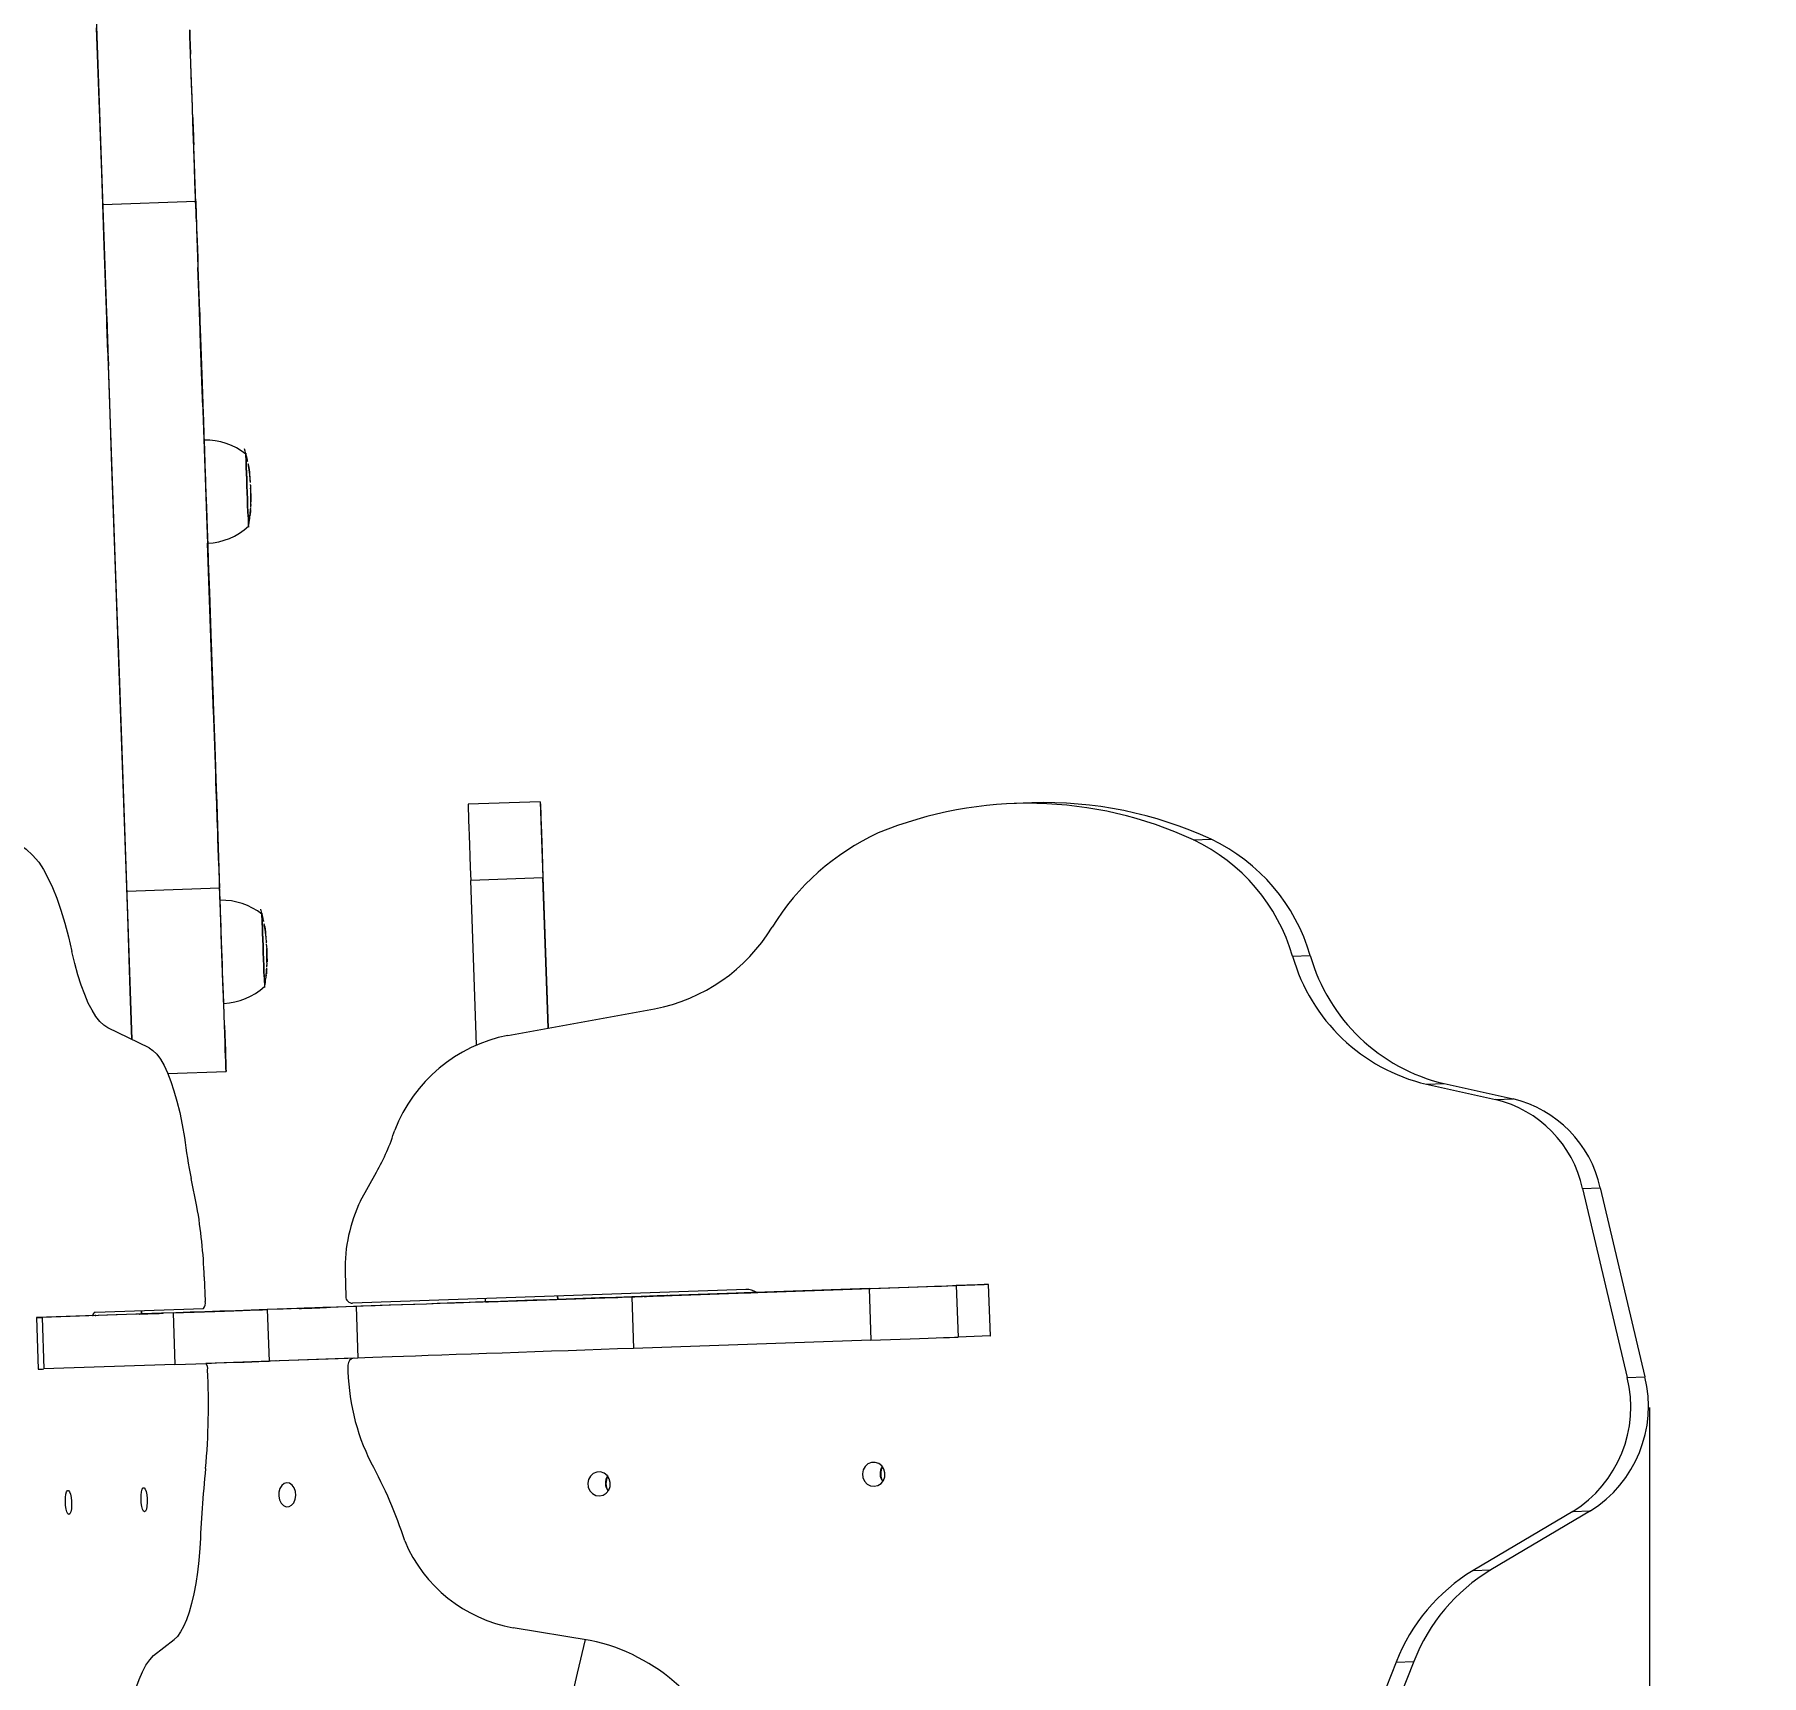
# Model space of a CAD drawing. Header units: millimetres. Extents: x -5713 to 5719, y -6024 to 5481.
# Drawn here: x 2244 to 2746, y 2300 to 2777 of the extents above; entities that cross this region are included whole.
import ezdxf

# ---------------------------------------------------------------- set-up
doc = ezdxf.new("R2010")
doc.units = ezdxf.units.MM
for name, color, linetype in [('DIKOM_ОБЪЕКТ', 7, 'Continuous'), ('DIKOM_РАЗМЕР_ЗОНА', 7, 'Continuous'), ('DIKOM_РАЗМЕР_ОБЪЕКТА', 7, 'Continuous')]:
    doc.layers.add(name, color=color, linetype=linetype)
doc.styles.add('style1', font='arial.ttf', dxfattribs={"width": 0.8})
doc.dimstyles.new('1-50', dxfattribs={"dimtxt": 300, "dimasz": 200, "dimexe": 100, "dimexo": 0, "dimgap": 100, "dimtad": 1, "dimdec": 0, "dimtxsty": 'style1', "dimcen": 0, "dimclrd": 7, "dimclre": 7, "dimadec": 1, "dimazin": 2, "dimtfac": 1, "dimtdec": 0, "dimtmove": 1, "dimatfit": 3, "dimfxl": 0, "dimlwd": 25, "dimlwe": 18, "dimarcsym": 0})

# ---------------------------------------------------------------- blocks, each defined once
blk = doc.blocks.new('*D16')
at = {"layer": 'Defpoints', "color": 0, "transparency": 16777216}
for p in [(2713.82, 2377.67), (-3598.04, -60.3), (-3598.04, -5183.86)]:
    blk.add_point(p, dxfattribs=at)
at = {"layer": 'DIKOM_РАЗМЕР_ОБЪЕКТА', "color": 7, "lineweight": 18, "transparency": 16777216}
for p, q in [((2713.82, 2377.67), (2713.82, -5283.86)), ((-3598.04, -60.3), (-3598.04, -5283.86))]:
    blk.add_line(p, q, dxfattribs=at)
at = {"layer": 'DIKOM_РАЗМЕР_ОБЪЕКТА', "color": 7, "lineweight": 25, "transparency": 16777216}
blk.add_line((2513.82, -5183.86), (-3398.04, -5183.86), dxfattribs=at)
at = {"layer": 'DIKOM_РАЗМЕР_ОБЪЕКТА', "color": 7, "transparency": 16777216}
for points in [[(-3398.04, -5150.53), (-3398.04, -5217.2), (-3598.04, -5183.86)], [(2513.82, -5150.53), (2513.82, -5217.2), (2713.82, -5183.86)]]:
    blk.add_solid(points, dxfattribs=at)
at = {"layer": 'DIKOM_РАЗМЕР_ОБЪЕКТА', "color": 0, "transparency": 16777216, "insert": (-444.93, -4930.59), "char_height": 300, "attachment_point": 5, "style": 'style1'}
blk.add_mtext('6300', dxfattribs=at)
blk = doc.blocks.new('*D15')
at = {"layer": 'Defpoints', "color": 0, "transparency": 16777216}
for p in [(-612.28, 3980.94), (4699.87, 3980.94), (684.19, -2271.39)]:
    blk.add_point(p, dxfattribs=at)
at = {"layer": 'DIKOM_РАЗМЕР_ОБЪЕКТА', "color": 7, "lineweight": 18, "transparency": 16777216}
for p, q in [((-612.28, 3980.94), (4799.87, 3980.94)), ((684.19, -2271.39), (4799.87, -2271.39))]:
    blk.add_line(p, q, dxfattribs=at)
at = {"layer": 'DIKOM_РАЗМЕР_ОБЪЕКТА', "color": 7, "lineweight": 25, "transparency": 16777216}
blk.add_line((4699.87, -2071.39), (4699.87, 3780.94), dxfattribs=at)
at = {"layer": 'DIKOM_РАЗМЕР_ОБЪЕКТА', "color": 7, "transparency": 16777216}
for points in [[(4666.54, 3780.94), (4733.21, 3780.94), (4699.87, 3980.94)], [(4666.54, -2071.39), (4733.21, -2071.39), (4699.87, -2271.39)]]:
    blk.add_solid(points, dxfattribs=at)
at = {"layer": 'DIKOM_РАЗМЕР_ОБЪЕКТА', "color": 0, "transparency": 16777216, "insert": (4446.7, 2209.88), "char_height": 300, "attachment_point": 5, "rotation": 90, "style": 'style1'}
blk.add_mtext('6250', dxfattribs=at)
blk = doc.blocks.new('*D13')
at = {"layer": 'Defpoints', "color": 0, "transparency": 16777216}
for p in [(-612.24, 5480.95), (971.69, -4271.39), (5619.37, -4271.39)]:
    blk.add_point(p, dxfattribs=at)
at = {"layer": 'DIKOM_РАЗМЕР_ЗОНА', "color": 7, "lineweight": 18, "transparency": 16777216}
for p, q in [((-612.24, 5480.95), (5719.37, 5480.95)), ((971.69, -4271.39), (5719.37, -4271.39))]:
    blk.add_line(p, q, dxfattribs=at)
at = {"layer": 'DIKOM_РАЗМЕР_ЗОНА', "color": 7, "lineweight": 25, "transparency": 16777216}
blk.add_line((5619.37, 5280.95), (5619.37, -4071.39), dxfattribs=at)
at = {"layer": 'DIKOM_РАЗМЕР_ЗОНА', "color": 7, "transparency": 16777216}
for points in [[(5586.04, 5280.95), (5652.71, 5280.95), (5619.37, 5480.95)], [(5586.04, -4071.39), (5652.71, -4071.39), (5619.37, -4271.39)]]:
    blk.add_solid(points, dxfattribs=at)
at = {"layer": 'DIKOM_РАЗМЕР_ЗОНА', "color": 0, "transparency": 16777216, "insert": (5366.2, 2209.88), "char_height": 300, "attachment_point": 5, "rotation": 90, "style": 'style1'}
blk.add_mtext('9750', dxfattribs=at)

msp = doc.modelspace()

# ---------------------------------------------------------------- linework, layer by layer
at = {"layer": 'DIKOM_ОБЪЕКТ', "color": 7, "linetype": 'Continuous', "lineweight": 15}
for p, q in [((2260.32, 2841.67), (2265.42, 2695.73)), ((2264.32, 2727.32), (2291.3, 2728.26)), ((2265.82, 2684.34), (2265.53, 2692.57)), ((2265.82, 2684.34), (2265.94, 2680.85)), ((2265.82, 2684.34), (2265.83, 2684)), ((2306.56, 2651.95), (2306.58, 2651.86)), ((2306.65, 2651.45), (2306.66, 2651.45)), ((2306.66, 2651.41), (2306.66, 2651.45)), ((2307.06, 2648.4), (2307.08, 2648.26)), ((2307.12, 2647.8), (2307.1, 2647.95)), ((2307.18, 2646.98), (2307.11, 2647.83)), ((2307.16, 2647.14), (2307.18, 2646.98)), ((2307.24, 2645.74), (2307.27, 2644.32)), ((2307.32, 2643.53), (2307.31, 2643.86)), ((2307.33, 2643.37), (2307.33, 2643.26)), ((2307.36, 2640.48), (2307.36, 2640.48)), ((2307.37, 2640.93), (2307.37, 2640.94)), ((2307.13, 2637.06), (2307.2, 2638.2)), ((2307.13, 2636.9), (2307.15, 2637.06)), ((2307.22, 2638.09), (2307.17, 2637.45)), ((2307.18, 2637.45), (2307.28, 2638.72)), ((2307.23, 2638.66), (2307.29, 2639.13)), ((2307.27, 2638.72), (2307.25, 2638.45)), ((2296.5, 2579.42), (2294.77, 2628.87)), ((2268.75, 2600.32), (2268.7, 2601.71)), ((2268.88, 2596.77), (2269, 2593.37)), ((2268.98, 2593.92), (2272.79, 2484.6)), ((2391.45, 2553.72), (2370.47, 2552.99)), ((2391.45, 2553.72), (2370.47, 2552.99)), ((2370.47, 2552.99), (2370.47, 2552.99)), ((2391.45, 2553.72), (2391.45, 2553.72)), ((2391.45, 2553.72), (2393.75, 2487.94)), ((2534.29, 2553.4), (2529.16, 2553.22)), ((2581.3, 2542.63), (2586.43, 2542.81)), ((2392.23, 2531.58), (2371.24, 2530.85)), ((2372.91, 2483.05), (2371.24, 2530.85)), ((2393.75, 2487.94), (2392.23, 2531.58)), ((2298.27, 2528.58), (2271.29, 2527.64)), ((2311.23, 2518.19), (2311.25, 2518.11)), ((2311.32, 2517.69), (2311.33, 2517.69)), ((2311.73, 2514.64), (2311.75, 2514.5)), ((2311.79, 2514.05), (2311.77, 2514.19)), ((2311.83, 2513.38), (2311.85, 2513.22)), ((2311.89, 2512.6), (2311.88, 2512.78)), ((2311.9, 2512.29), (2311.9, 2512.31)), ((2311.9, 2512.25), (2311.9, 2512.29)), ((2311.91, 2511.98), (2311.94, 2510.56)), ((2311.94, 2510.56), (2311.99, 2509.59)), ((2311.99, 2509.78), (2311.98, 2510.11)), ((2312, 2509.61), (2312, 2509.49)), ((2311.8, 2503.28), (2311.87, 2504.46)), ((2311.9, 2504.34), (2311.84, 2503.67)), ((2311.9, 2504.91), (2311.96, 2505.37)), ((2311.94, 2504.97), (2311.92, 2504.7)), ((2312.01, 2506.08), (2312.03, 2506.72)), ((2312.03, 2506.71), (2312.03, 2506.72)), ((2312.04, 2507.18), (2312.04, 2507.32)), ((2312.04, 2507.17), (2312.04, 2507.18)), ((2610.09, 2508.82), (2615.22, 2509)), ((2311.76, 2502.88), (2311.79, 2503.14)), ((2382, 2485.81), (2424.6, 2493.54)), ((2277.79, 2482.17), (2265.78, 2488)), ((2283.2, 2474.72), (2300.13, 2475.32)), ((2648.96, 2471.62), (2654.09, 2471.79)), ((2648.96, 2471.62), (2669.01, 2467.17)), ((2654.09, 2471.79), (2674.14, 2467.35)), ((2669.01, 2467.17), (2674.14, 2467.35)), ((2291.65, 2436.06), (2290.01, 2444.18)), ((2339.22, 2437.73), (2343.86, 2446.06)), ((2694.34, 2441.3), (2699.46, 2441.48)), ((2694.34, 2441.3), (2707.29, 2386.41)), ((2699.46, 2441.48), (2712.42, 2386.59)), ((2293.8, 2415.63), (2294.06, 2408.5)), ((2334.72, 2417.06), (2334.93, 2409.92)), ((2451.23, 2411.97), (2336.88, 2407.98)), ((2375.52, 2408.33), (2375.48, 2409.33)), ((2376.35, 2408.36), (2413.02, 2409.64)), ((2396.51, 2409.06), (2396.47, 2410.06)), ((2396.47, 2410.06), (2396.51, 2409.06)), ((2396.51, 2409.06), (2396.47, 2410.06)), ((2396.47, 2410.06), (2396.51, 2409.06)), ((2396.47, 2410.06), (2396.51, 2409.06)), ((2396.51, 2409.06), (2396.5, 2409.16)), ((2396.5, 2409.16), (2396.5, 2409.16)), ((2487, 2412.22), (2418.05, 2409.81)), ((2418.05, 2409.81), (2418.57, 2394.82)), ((2429.74, 2410.22), (2454.37, 2411.08)), ((2451.08, 2410.96), (2452.45, 2411.01)), ((2452.45, 2411.01), (2452.45, 2411.01)), ((2454.67, 2411.09), (2520.41, 2413.39)), ((2487, 2412.22), (2487.52, 2397.23)), ((2521.64, 2413.43), (2512.31, 2413.1)), ((2512.31, 2413.1), (2512.84, 2398.11)), ((2521.64, 2413.43), (2522.16, 2398.44)), ((2522.25, 2398.44), (2521.73, 2413.43)), ((2262.09, 2404.36), (2245.11, 2403.77)), ((2284.77, 2405.16), (2246.69, 2403.83)), ((2262.12, 2405.37), (2293.61, 2406.47)), ((2275.58, 2404.84), (2275.54, 2405.84)), ((2275.54, 2405.84), (2275.58, 2404.84)), ((2284.77, 2405.16), (2285.29, 2390.17)), ((2337.91, 2407.01), (2312.11, 2406.11)), ((2312.11, 2406.11), (2312.63, 2391.12)), ((2337.91, 2407.01), (2338.44, 2392.02)), ((2375.52, 2408.33), (2375.52, 2408.33)), ((2375.52, 2408.33), (2375.52, 2408.33)), ((2245.04, 2403.77), (2245.56, 2388.78)), ((2246.69, 2403.83), (2247.22, 2388.84)), ((2487.52, 2397.23), (2418.57, 2394.82)), ((2522.16, 2398.44), (2512.84, 2398.11)), ((2285.29, 2390.17), (2247.22, 2388.84)), ((2337.2, 2391.97), (2294.24, 2390.47)), ((2337.2, 2391.97), (2294.24, 2390.47)), ((2338.44, 2392.02), (2312.63, 2391.12)), ((2314.68, 2391.19), (2314.58, 2391.19)), ((2707.29, 2386.41), (2712.42, 2386.59)), ((2691.51, 2347.44), (2662.54, 2330.25)), ((2696.64, 2347.61), (2667.67, 2330.43)), ((2691.51, 2347.44), (2696.64, 2347.61)), ((2662.54, 2330.25), (2667.67, 2330.43)), ((2405.98, 2309.97), (2383.61, 2313.62)), ((2279.05, 2305.54), (2285.01, 2310.18)), ((2640.18, 2303.65), (2632.5, 2284.17)), ((2645.31, 2303.83), (2637.63, 2284.35)), ((2640.18, 2303.65), (2645.31, 2303.83))]:
    msp.add_line(p, q, dxfattribs=at)
at = {"layer": 'DIKOM_ОБЪЕКТ', "color": 7, "linetype": 'Continuous', "lineweight": 15, "flags": 128}
for points in [[(2272.79, 2484.6), (2272.3, 2498.68), (2271.54, 2520.61), (2270.77, 2542.49), (2270.01, 2564.33), (2269.25, 2586.11), (2268.49, 2607.83), (2267.73, 2629.48), (2266.98, 2651.06), (2266.23, 2672.57), (2265.48, 2693.99), (2264.74, 2715.32), (2264, 2736.55), (2263.26, 2757.69), (2262.52, 2778.72)], [(2291.3, 2728.26), (2291.2, 2731.25), (2291.09, 2734.42), (2290.97, 2737.73), (2290.85, 2741.16), (2290.73, 2744.67), (2290.6, 2748.22), (2290.48, 2751.78), (2290.36, 2755.3), (2290.24, 2758.75), (2290.12, 2762.09), (2290.01, 2765.3), (2289.9, 2768.33), (2289.8, 2771.15), (2289.71, 2773.74), (2289.63, 2776.07), (2289.56, 2778.11)], [(2289.56, 2778), (2289.64, 2775.94), (2289.72, 2773.6), (2289.81, 2771)], [(2291.47, 2723.34), (2291.48, 2723.26), (2291.47, 2723.56), (2291.44, 2724.24), (2291.4, 2725.3), (2291.35, 2726.74), (2291.29, 2728.55), (2291.22, 2730.73), (2291.13, 2733.28), (2291.03, 2736.17), (2290.91, 2739.42), (2290.79, 2743), (2290.65, 2746.91), (2290.5, 2751.14), (2290.34, 2755.68), (2290.18, 2760.51), (2290, 2765.62), (2289.81, 2771)], [(2290.45, 2752.62), (2290.46, 2752.45), (2290.48, 2751.93), (2290.5, 2751.12), (2290.54, 2750.09), (2290.58, 2748.92), (2290.62, 2747.74), (2290.66, 2746.63), (2290.69, 2745.7), (2290.72, 2745.02), (2290.73, 2744.67), (2290.73, 2744.67), (2290.72, 2745.02), (2290.69, 2745.7), (2290.66, 2746.63), (2290.62, 2747.74), (2290.58, 2748.92), (2290.54, 2750.09), (2290.5, 2751.12), (2290.48, 2751.93), (2290.46, 2752.45), (2290.45, 2752.62)], [(2291.3, 2728.26), (2291.58, 2720.17), (2291.87, 2711.98), (2292.16, 2703.72), (2292.45, 2695.41), (2292.74, 2687.05), (2293.03, 2678.66), (2293.33, 2670.27), (2293.62, 2661.87), (2293.91, 2653.5), (2294.2, 2645.16), (2294.49, 2636.87), (2294.78, 2628.65), (2295.06, 2620.51), (2295.35, 2612.46), (2295.62, 2604.53), (2295.9, 2596.72), (2296.16, 2589.05), (2296.43, 2581.54), (2296.68, 2574.19), (2296.93, 2567.03), (2297.18, 2560.06), (2297.41, 2553.3), (2297.64, 2546.76), (2297.86, 2540.45), (2298.07, 2534.39), (2298.27, 2528.58)], [(2291.47, 2723.34), (2291.48, 2723.24), (2291.5, 2722.7), (2291.53, 2721.76), (2291.58, 2720.41), (2291.64, 2718.71), (2291.71, 2716.67), (2291.79, 2714.34), (2291.88, 2711.79), (2291.97, 2709.05)], [(2293.31, 2670.89), (2293.14, 2675.55), (2292.98, 2680.25), (2292.81, 2684.97), (2292.65, 2689.73), (2292.48, 2694.52), (2292.31, 2699.33), (2292.14, 2704.18), (2291.97, 2709.05)], [(2265.42, 2695.73), (2265.48, 2694.01), (2265.54, 2692.25), (2265.6, 2690.51), (2265.66, 2688.86), (2265.71, 2687.37), (2265.76, 2686.08), (2265.79, 2685.06), (2265.82, 2684.34)], [(2293.39, 2668.51), (2293.31, 2670.85), (2293.22, 2673.37), (2293.13, 2676), (2293.03, 2678.71), (2292.94, 2681.44), (2292.84, 2684.14), (2292.75, 2686.76), (2292.66, 2689.25), (2292.58, 2691.56), (2292.51, 2693.66), (2292.45, 2695.5), (2292.39, 2697.04), (2292.35, 2698.27), (2292.32, 2699.16), (2292.3, 2699.68), (2292.29, 2699.84), (2292.3, 2699.62), (2292.32, 2699.03), (2292.36, 2698.09), (2292.4, 2696.81), (2292.46, 2695.21), (2292.52, 2693.33), (2292.6, 2691.19)], [(2292.6, 2691.19), (2292.78, 2686), (2292.97, 2680.62), (2293.16, 2675.06), (2293.36, 2669.36), (2293.56, 2663.52), (2293.77, 2657.56), (2293.98, 2651.52), (2294.19, 2645.42), (2294.41, 2639.27), (2294.63, 2633.09), (2294.84, 2626.92), (2295.06, 2620.77), (2295.27, 2614.66), (2295.48, 2608.62), (2295.69, 2602.67), (2295.89, 2596.83), (2296.09, 2591.12), (2296.28, 2585.57), (2296.47, 2580.18), (2296.65, 2575), (2296.83, 2570.02), (2296.99, 2565.27), (2297.15, 2560.77), (2297.3, 2556.53), (2297.44, 2552.57)], [(2265.94, 2680.85), (2265.95, 2680.46), (2265.96, 2680.41), (2265.95, 2680.7), (2265.92, 2681.33), (2265.89, 2682.27), (2265.85, 2683.48), (2265.83, 2684)], [(2268.85, 2597.41), (2268.64, 2603.59), (2268.36, 2611.52), (2268.08, 2619.57), (2267.8, 2627.71), (2267.51, 2635.93), (2267.22, 2644.22), (2266.93, 2652.56), (2266.64, 2660.93), (2266.34, 2669.32), (2266.05, 2677.72), (2265.86, 2683.3)], [(2293.39, 2668.51), (2293.53, 2664.54), (2293.67, 2660.38), (2293.82, 2656.08), (2293.98, 2651.64), (2294.14, 2647.1), (2294.3, 2642.47), (2294.46, 2637.8), (2294.62, 2633.1), (2294.79, 2628.39), (2294.95, 2623.72), (2295.11, 2619.1), (2295.27, 2614.55), (2295.43, 2610.12), (2295.58, 2605.81), (2295.72, 2601.66), (2295.86, 2597.69), (2295.99, 2593.92), (2296.12, 2590.37), (2296.23, 2587.07), (2296.34, 2584.02)], [(2305.86, 2655.08), (2305.87, 2654.94), (2305.89, 2654.45), (2305.92, 2653.61), (2305.96, 2652.45), (2306.01, 2651.01), (2306.06, 2649.35), (2306.13, 2647.51), (2306.2, 2645.56)], [(2306.51, 2636.52), (2306.51, 2636.72), (2306.45, 2638.18), (2306.4, 2639.86), (2306.33, 2641.68), (2306.27, 2643.59), (2306.2, 2645.53), (2306.13, 2647.42), (2306.07, 2649.21), (2306.01, 2650.83), (2305.96, 2652.22), (2305.93, 2653.35), (2305.9, 2654.16), (2305.88, 2654.64), (2305.88, 2654.78)], [(2306.2, 2645.56), (2306.27, 2643.57), (2306.34, 2641.6), (2306.4, 2639.73), (2306.46, 2638.01), (2306.51, 2636.5), (2306.56, 2635.26), (2306.59, 2634.32), (2306.61, 2633.73), (2306.62, 2633.49), (2306.62, 2633.49)], [(2307.23, 2638.35), (2307.23, 2638.34), (2307.23, 2638.34)], [(2268.7, 2601.71), (2268.7, 2601.76), (2268.71, 2601.46), (2268.73, 2600.83), (2268.77, 2599.9), (2268.81, 2598.69), (2268.86, 2597.25), (2268.92, 2595.64), (2268.98, 2593.92)], [(2268.87, 2596.86), (2268.87, 2596.91), (2268.83, 2598.19), (2268.79, 2599.21), (2268.77, 2599.93), (2268.75, 2600.32)], [(2297.44, 2552.57), (2297.49, 2551.04), (2297.53, 2549.83), (2297.56, 2548.96), (2297.58, 2548.45), (2297.59, 2548.31), (2297.58, 2548.55), (2297.56, 2549.15), (2297.52, 2550.11), (2297.48, 2551.41), (2297.42, 2553.02), (2297.35, 2554.92), (2297.28, 2557.06), (2297.2, 2559.42), (2297.11, 2561.94), (2297.02, 2564.58), (2296.92, 2567.29), (2296.83, 2570.01), (2296.73, 2572.71), (2296.64, 2575.32), (2296.56, 2577.81), (2296.48, 2580.11), (2296.4, 2582.2), (2296.34, 2584.02)], [(2296.5, 2579.42), (2296.62, 2575.98), (2296.74, 2572.58), (2296.85, 2569.28), (2296.96, 2566.11), (2297.07, 2563.11), (2297.17, 2560.34), (2297.25, 2557.81), (2297.33, 2555.57), (2297.4, 2553.64), (2297.45, 2552.05), (2297.5, 2550.83), (2297.53, 2549.98), (2297.54, 2549.52)], [(2299.67, 2488.71), (2299.44, 2495.09), (2299.23, 2501.14), (2299.03, 2506.87), (2298.84, 2512.27), (2298.67, 2517.33), (2298.5, 2522.04), (2298.35, 2526.41), (2298.21, 2530.43), (2298.08, 2534.09), (2297.97, 2537.4), (2297.86, 2540.34), (2297.77, 2542.91), (2297.7, 2545.12), (2297.63, 2546.96), (2297.58, 2548.43), (2297.54, 2549.52)], [(2370.47, 2552.99), (2370.47, 2552.8), (2370.49, 2552.24), (2370.53, 2551.3), (2370.57, 2550), (2370.63, 2548.32), (2370.7, 2546.28), (2370.78, 2543.89), (2370.88, 2541.14), (2370.99, 2538.04), (2371.11, 2534.61), (2371.24, 2530.85)], [(2391.45, 2553.72), (2391.46, 2553.53), (2391.48, 2552.97), (2391.51, 2552.04), (2391.56, 2550.73), (2391.62, 2549.05), (2391.69, 2547.02), (2391.77, 2544.62), (2391.87, 2541.87), (2391.98, 2538.78), (2392.1, 2535.35), (2392.23, 2531.58)], [(2220.68, 2530.03), (2222.27, 2532.97), (2223.91, 2535.55), (2225.6, 2537.74), (2227.33, 2539.56), (2229.1, 2540.99), (2230.89, 2542.03), (2232.72, 2542.68), (2234.56, 2542.93), (2236.41, 2542.78), (2238.27, 2542.24), (2240.14, 2541.3), (2242, 2539.96), (2243.85, 2538.24), (2245.69, 2536.14)], [(2245.69, 2536.14), (2247.05, 2534.04), (2248.38, 2531.59), (2249.68, 2528.79), (2250.93, 2525.66), (2252.12, 2522.21), (2253.26, 2518.47), (2254.34, 2514.46), (2255.35, 2510.19)], [(2299.67, 2488.71), (2299.76, 2486.05), (2299.84, 2483.63), (2299.92, 2481.48), (2299.98, 2479.63), (2300.04, 2478.09), (2300.08, 2476.88), (2300.11, 2476), (2300.13, 2475.48), (2300.13, 2475.32), (2300.13, 2475.51), (2300.11, 2476.05), (2300.08, 2476.94), (2300.03, 2478.18), (2299.98, 2479.74), (2299.91, 2481.61), (2299.84, 2483.78), (2299.75, 2486.21), (2299.66, 2488.89), (2299.56, 2491.79), (2299.45, 2494.87), (2299.34, 2498.11), (2299.22, 2501.48), (2299.1, 2504.93), (2298.98, 2508.44), (2298.85, 2511.96), (2298.73, 2515.46), (2298.61, 2518.91), (2298.49, 2522.27), (2298.38, 2525.51), (2298.27, 2528.58)], [(2299.44, 2495.11), (2299.44, 2495.17), (2299.43, 2495.54), (2299.4, 2496.26), (2299.37, 2497.3), (2299.32, 2498.64), (2299.26, 2500.24), (2299.2, 2502.08), (2299.13, 2504.11), (2299.05, 2506.28), (2298.97, 2508.54), (2298.89, 2510.83), (2298.81, 2513.11), (2298.74, 2515.31), (2298.67, 2517.4), (2298.6, 2519.31), (2298.54, 2521.01), (2298.49, 2522.45), (2298.45, 2523.6), (2298.42, 2524.44), (2298.4, 2524.94), (2298.4, 2525.09)], [(2310.54, 2521.32), (2310.54, 2521.19), (2310.56, 2520.71), (2310.59, 2519.88), (2310.63, 2518.73), (2310.68, 2517.3), (2310.73, 2515.65), (2310.8, 2513.81), (2310.87, 2511.87)], [(2311.18, 2502.81), (2311.18, 2503), (2311.12, 2504.48), (2311.07, 2506.15), (2311, 2507.98), (2310.93, 2509.9), (2310.87, 2511.83), (2310.8, 2513.72), (2310.74, 2515.5), (2310.68, 2517.12), (2310.63, 2518.5), (2310.59, 2519.62), (2310.57, 2520.43), (2310.55, 2520.89), (2310.55, 2521.02)], [(2265.78, 2488), (2264.62, 2488.75), (2263.46, 2489.85), (2262.31, 2491.31), (2261.19, 2493.1), (2260.1, 2495.22), (2259.04, 2497.66), (2258.04, 2500.39), (2257.08, 2503.41), (2256.18, 2506.68), (2255.35, 2510.19)], [(2310.87, 2511.87), (2310.93, 2509.88), (2311, 2507.91), (2311.07, 2506.03), (2311.13, 2504.3), (2311.18, 2502.79), (2311.23, 2501.54), (2311.26, 2500.59), (2311.28, 2499.98), (2311.29, 2499.73), (2311.29, 2499.73)], [(2311.9, 2504.6), (2311.9, 2504.6), (2311.9, 2504.59)], [(2277.79, 2482.17), (2278.89, 2481.44), (2279.99, 2480.34), (2281.06, 2478.88), (2282.11, 2477.07), (2283.12, 2474.92), (2284.09, 2472.45), (2285, 2469.69), (2285.86, 2466.65), (2286.65, 2463.36), (2287.37, 2459.84), (2288.01, 2456.13)], [(2418.05, 2409.81), (2413.39, 2409.65), (2408.65, 2409.48), (2403.85, 2409.32), (2399.01, 2409.15), (2394.17, 2408.98), (2389.35, 2408.81), (2384.58, 2408.64), (2379.88, 2408.48), (2375.28, 2408.32), (2370.8, 2408.16), (2366.48, 2408.01), (2362.33, 2407.87), (2358.38, 2407.73), (2354.64, 2407.6), (2351.15, 2407.47), (2347.92, 2407.36), (2344.96, 2407.26), (2342.3, 2407.17), (2339.94, 2407.08), (2337.91, 2407.01)], [(2396.5, 2409.16), (2396.47, 2410.04), (2396.47, 2410.06)], [(2413.02, 2409.64), (2413.99, 2409.67), (2415.29, 2409.72), (2416.93, 2409.77), (2418.89, 2409.84), (2421.17, 2409.92), (2423.74, 2410.01), (2426.61, 2410.11), (2429.74, 2410.22)], [(2421.6, 2409.94), (2421.79, 2409.94), (2422.34, 2409.96), (2423.19, 2409.99), (2424.24, 2410.03), (2425.39, 2410.07), (2426.51, 2410.11), (2427.47, 2410.14), (2428.18, 2410.16), (2428.55, 2410.18), (2428.55, 2410.18), (2428.18, 2410.16), (2427.47, 2410.14), (2426.51, 2410.11), (2425.39, 2410.07), (2424.24, 2410.03), (2423.19, 2409.99), (2422.34, 2409.96), (2421.79, 2409.94), (2421.6, 2409.94)], [(2451.08, 2410.96), (2450.79, 2410.95), (2450.73, 2410.95), (2450.89, 2410.96), (2451.28, 2410.97), (2451.88, 2410.99), (2452.67, 2411.02), (2453.61, 2411.05), (2454.67, 2411.09)], [(2454.37, 2411.08), (2453.66, 2411.05), (2452.96, 2411.03), (2452.45, 2411.01)], [(2487, 2412.22), (2489.8, 2412.32), (2492.66, 2412.42), (2495.54, 2412.52), (2498.37, 2412.62), (2501.1, 2412.71), (2503.66, 2412.8), (2506, 2412.88), (2508.08, 2412.95), (2509.84, 2413.02), (2511.27, 2413.07), (2512.31, 2413.1)], [(2521.64, 2413.43), (2521.72, 2413.43), (2521.72, 2413.43), (2521.65, 2413.43), (2521.52, 2413.42), (2521.32, 2413.42), (2521.06, 2413.41), (2520.75, 2413.4), (2520.41, 2413.39)], [(2375.52, 2408.33), (2375.34, 2408.32), (2374.8, 2408.3), (2373.9, 2408.27), (2372.65, 2408.23), (2371.06, 2408.17), (2369.14, 2408.11), (2366.89, 2408.03), (2364.34, 2407.94), (2361.49, 2407.84), (2358.36, 2407.73), (2354.98, 2407.61), (2351.36, 2407.48), (2347.53, 2407.35), (2343.5, 2407.21), (2339.3, 2407.06), (2334.97, 2406.91), (2330.51, 2406.76), (2325.97, 2406.6), (2321.36, 2406.44), (2316.72, 2406.27), (2312.07, 2406.11), (2307.44, 2405.95), (2302.86, 2405.79), (2298.36, 2405.63), (2293.96, 2405.48), (2289.69, 2405.33), (2285.57, 2405.19), (2281.64, 2405.05), (2277.91, 2404.92), (2274.41, 2404.8), (2271.15, 2404.68), (2268.16, 2404.58), (2265.46, 2404.48), (2263.05, 2404.4), (2261.3, 2404.34)], [(2262.09, 2404.36), (2262.28, 2404.37), (2262.24, 2404.37), (2261.97, 2404.36), (2261.49, 2404.34), (2261.3, 2404.34)], [(2274.8, 2404.81), (2274.99, 2404.82), (2275.54, 2404.84), (2276.39, 2404.87), (2277.44, 2404.9), (2278.59, 2404.94), (2279.7, 2404.98), (2280.67, 2405.01), (2281.38, 2405.04), (2281.75, 2405.05), (2281.75, 2405.05), (2281.38, 2405.04), (2280.67, 2405.01), (2279.7, 2404.98), (2278.59, 2404.94), (2277.44, 2404.9), (2276.39, 2404.87), (2275.54, 2404.84), (2274.99, 2404.82), (2274.8, 2404.81)], [(2284.77, 2405.16), (2287.81, 2405.26), (2290.86, 2405.37), (2293.9, 2405.48), (2296.85, 2405.58), (2299.7, 2405.68), (2302.38, 2405.77), (2304.86, 2405.86), (2307.11, 2405.94), (2309.08, 2406.01), (2310.76, 2406.06), (2312.11, 2406.11)], [(2321.37, 2406.44), (2321.54, 2406.44), (2322.06, 2406.46), (2322.87, 2406.49), (2323.9, 2406.52), (2325.06, 2406.57), (2326.25, 2406.61), (2327.36, 2406.65), (2328.29, 2406.68), (2328.96, 2406.7), (2329.32, 2406.71), (2329.32, 2406.71), (2328.96, 2406.7), (2328.29, 2406.68), (2327.36, 2406.65), (2326.25, 2406.61), (2325.06, 2406.57), (2323.9, 2406.52), (2322.87, 2406.49), (2322.06, 2406.46), (2321.54, 2406.44), (2321.37, 2406.44)], [(2321.37, 2406.44), (2321.54, 2406.44), (2322.06, 2406.46), (2322.87, 2406.49), (2323.9, 2406.53), (2325.06, 2406.57), (2326.25, 2406.61), (2327.36, 2406.65), (2328.29, 2406.68), (2328.96, 2406.7), (2329.32, 2406.71), (2329.32, 2406.71), (2328.96, 2406.7), (2328.29, 2406.68), (2327.36, 2406.65), (2326.25, 2406.61), (2325.06, 2406.57), (2323.9, 2406.53), (2322.87, 2406.49), (2322.06, 2406.46), (2321.54, 2406.44), (2321.37, 2406.44)], [(2375.52, 2408.33), (2375.53, 2408.33), (2375.57, 2408.33), (2375.64, 2408.33), (2375.73, 2408.33), (2375.84, 2408.34), (2375.99, 2408.34), (2376.15, 2408.35), (2376.35, 2408.36)], [(2245.11, 2403.77), (2245.04, 2403.77), (2245.06, 2403.77), (2245.17, 2403.77), (2245.35, 2403.78), (2245.61, 2403.79), (2245.93, 2403.8), (2246.3, 2403.81), (2246.69, 2403.83)], [(2418.57, 2394.82), (2413.91, 2394.66), (2409.17, 2394.49), (2404.37, 2394.32), (2399.54, 2394.16), (2394.7, 2393.99), (2389.88, 2393.82), (2385.1, 2393.65), (2380.4, 2393.49), (2375.8, 2393.33), (2371.33, 2393.17), (2367, 2393.02), (2362.85, 2392.87), (2358.9, 2392.74), (2355.17, 2392.61), (2351.67, 2392.48), (2348.44, 2392.37), (2345.48, 2392.27), (2342.82, 2392.17), (2340.47, 2392.09), (2338.44, 2392.02)], [(2487.52, 2397.23), (2490.32, 2397.33), (2493.19, 2397.43), (2496.07, 2397.53), (2498.9, 2397.63), (2501.62, 2397.72), (2504.18, 2397.81), (2506.52, 2397.89), (2508.6, 2397.96), (2510.37, 2398.03), (2511.79, 2398.08), (2512.84, 2398.11)], [(2522.16, 2398.44), (2522.24, 2398.44), (2522.25, 2398.44)], [(2285.29, 2390.17), (2288.33, 2390.27), (2291.39, 2390.38), (2294.42, 2390.48), (2297.38, 2390.59), (2300.22, 2390.69), (2302.9, 2390.78), (2305.39, 2390.87), (2307.63, 2390.95), (2309.61, 2391.01), (2311.28, 2391.07), (2312.63, 2391.12)], [(2245.56, 2388.78), (2245.59, 2388.78), (2245.69, 2388.78), (2245.88, 2388.79), (2246.13, 2388.8), (2246.45, 2388.81), (2246.82, 2388.82), (2247.22, 2388.84)], [(2408.65, 2351.95), (2409.71, 2352.17), (2410.64, 2352.76), (2411.35, 2353.63), (2411.75, 2354.7), (2411.8, 2355.85), (2411.49, 2356.96), (2410.87, 2357.9), (2409.99, 2358.58), (2408.95, 2358.91), (2407.87, 2358.88), (2406.86, 2358.47), (2406.03, 2357.73), (2405.47, 2356.75), (2405.24, 2355.62), (2405.37, 2354.48), (2405.84, 2353.44), (2406.61, 2352.61), (2407.58, 2352.1), (2408.65, 2351.95)], [(2488.48, 2354.74), (2489.54, 2354.96), (2490.47, 2355.54), (2491.17, 2356.42), (2491.57, 2357.49), (2491.62, 2358.64), (2491.32, 2359.74), (2490.69, 2360.69), (2489.81, 2361.36), (2488.78, 2361.7), (2487.69, 2361.66), (2486.68, 2361.25), (2485.85, 2360.52), (2485.3, 2359.53), (2485.07, 2358.41), (2485.2, 2357.26), (2485.67, 2356.22), (2486.43, 2355.4), (2487.4, 2354.89), (2488.48, 2354.74)], [(2276.45, 2347.33), (2276.15, 2347.51), (2275.87, 2348.05), (2275.64, 2348.89), (2275.48, 2349.94), (2275.42, 2351.09), (2275.45, 2352.21), (2275.58, 2353.17), (2275.79, 2353.89), (2276.06, 2354.27), (2276.36, 2354.28), (2276.65, 2353.92), (2276.91, 2353.22), (2277.11, 2352.26), (2277.22, 2351.15), (2277.24, 2350), (2277.15, 2348.94), (2276.98, 2348.09), (2276.74, 2347.53), (2276.45, 2347.33)], [(2317.79, 2355.78), (2316.99, 2355.56), (2316.29, 2354.99), (2315.77, 2354.12), (2315.48, 2353.06), (2315.45, 2351.91), (2315.69, 2350.8), (2316.17, 2349.85), (2316.84, 2349.17), (2317.62, 2348.82), (2318.44, 2348.85), (2319.19, 2349.25), (2319.81, 2349.98), (2320.23, 2350.96), (2320.39, 2352.08), (2320.28, 2353.23), (2319.91, 2354.27), (2319.33, 2355.1), (2318.6, 2355.62), (2317.79, 2355.78)], [(2254.46, 2346.56), (2254.16, 2346.74), (2253.88, 2347.28), (2253.65, 2348.12), (2253.49, 2349.17), (2253.43, 2350.32), (2253.46, 2351.44), (2253.59, 2352.41), (2253.8, 2353.12), (2254.07, 2353.51), (2254.37, 2353.52), (2254.66, 2353.15), (2254.92, 2352.45), (2255.12, 2351.5), (2255.23, 2350.38), (2255.25, 2349.23), (2255.17, 2348.17), (2254.99, 2347.32), (2254.75, 2346.76), (2254.46, 2346.56)], [(2292.53, 2336.77), (2292.22, 2333.18), (2291.81, 2329.75), (2291.33, 2326.51), (2290.76, 2323.49), (2290.12, 2320.71), (2289.41, 2318.19), (2288.63, 2315.96), (2287.8, 2314.03), (2286.91, 2312.41), (2285.98, 2311.12), (2285.01, 2310.18)], [(2404.49, 2310.21), (2402.14, 2300.38), (2397.01, 2278.02), (2392.12, 2255.55), (2387.47, 2232.97), (2383.05, 2210.29), (2378.89, 2187.51), (2374.96, 2164.63), (2371.28, 2141.67), (2367.84, 2118.62), (2364.65, 2095.49), (2361.71, 2072.29), (2359.01, 2049.02), (2356.56, 2025.69), (2354.36, 2002.3), (2352.41, 1978.86), (2350.71, 1955.37), (2349.26, 1931.84), (2348.05, 1908.28), (2347.1, 1884.68), (2346.4, 1861.05)], [(2269.45, 2266.09), (2269.69, 2270.49), (2270.03, 2274.75), (2270.47, 2278.84), (2270.99, 2282.75), (2271.6, 2286.43), (2272.3, 2289.88), (2273.07, 2293.06), (2273.92, 2295.95), (2274.84, 2298.54), (2275.81, 2300.81), (2276.85, 2302.74), (2277.93, 2304.32), (2279.05, 2305.54)]]:
    msp.add_lwpolyline(points, dxfattribs=at)
at = {"layer": 'DIKOM_ОБЪЕКТ', "color": 7, "linetype": 'Continuous', "lineweight": 15}
for centre, radius, start, end in [((2294.22, 2640.18), 18.68, 51.3788, 91.5091), ((2293.96, 2647.53), 18.68, 272.4909, 312.6212), ((2533.17, 2439.14), 114.13, 65.055, 112.3988), ((2538.16, 2438.78), 114.68, 65.1057, 91.9342), ((2519.4, 2480.13), 71.05, 114.7262, 148.4534), ((2558.03, 2493.64), 54.23, 16.2552, 64.5835), ((2563.16, 2493.82), 54.23, 16.2552, 64.5835), ((2298.89, 2506.42), 18.68, 51.3788, 91.5091), ((2415, 2543.95), 51.31, 280.7792, 328.7102), ((2661.3, 2523.41), 53.25, 195.8997, 256.5989), ((2666.43, 2523.59), 53.25, 195.8997, 256.5989), ((2298.63, 2513.77), 18.68, 272.4909, 312.6212), ((2390.65, 2442.16), 44.5, 101.2036, 158.781), ((2661.11, 2434.1), 34, 12.2179, 76.5532), ((2666.23, 2434.28), 34, 12.2179, 76.5532), ((2459.86, 2478.67), 173.32, 187.4719, 191.4766), ((2288.63, 2477.29), 63.45, 330.5132, 342.5472), ((2144.73, 2410.27), 149.17, 2.058, 9.9561), ((2380.22, 2417.99), 45.51, 154.2938, 181.167), ((2336.87, 2409.92), 1.94, 179.9321, 270.1492), ((2451.4, 2406.57), 5.4, 56.5683, 91.8523), ((2262.56, 2404.17), 1.28, 110.3543, 172.3604), ((2291.74, 2407.94), 2.38, 321.7203, 13.4312), ((2292.54, 2388.93), 2.27, 351.019, 43.0937), ((2337.48, 2390.05), 1.94, 93.7462, 181.6063), ((2398.26, 2389.85), 62.72, 179.8622, 206.803), ((2082.67, 2378.52), 212.35, 354.9665, 2.7146), ((2672.62, 2377.77), 35.73, 301.9071, 13.99), ((2677.75, 2377.95), 35.73, 301.9071, 13.99), ((2658.1, 2322.02), 365.87, 174.0595, 177.6895), ((2234.93, 2301.9), 122.82, 17.5096, 29.0666), ((2493.85, 2358.43), 3.66, 144.7469, 219.2539), ((2495, 2358.47), 4.63, 153.4158, 210.585), ((2414.02, 2355.64), 3.66, 144.747, 219.2538), ((2415.17, 2355.68), 4.63, 153.4158, 210.585), ((2391.03, 2355.25), 42.29, 202.8261, 259.8868), ((2690.22, 2284.29), 53.66, 121.0608, 158.8461), ((2695.35, 2284.47), 53.66, 121.0608, 158.8461), ((2394.5, 2256.08), 55.1, 17.1133, 77.9686)]:
    msp.add_arc(centre, radius, start, end, dxfattribs=at)
for points, knots in [([(2306.44, 2652.51), (2306.38, 2652.85), (2306.15, 2654.12), (2305.78, 2655.36), (2305.51, 2656.28)], [0, 0, 0, 0, 0.263492, 1, 1, 1, 1]), ([(2306.77, 2650.7), (2306.74, 2650.9), (2306.68, 2651.32), (2306.6, 2651.74), (2306.56, 2651.95)], [0, 0, 0, 0, 0.489433, 1, 1, 1, 1]), ([(2306.66, 2651.45), (2306.68, 2651.32), (2306.72, 2651.07), (2306.76, 2650.82), (2306.78, 2650.69)], [0, 0, 0, 0, 0.510232, 1, 1, 1, 1]), ([(2307, 2649.07), (2307, 2649.09), (2306.99, 2649.14), (2306.96, 2649.37), (2306.92, 2649.7), (2306.85, 2650.16), (2306.8, 2650.5), (2306.77, 2650.7)], [0, 0, 0, 0, 0.102483, 0.317182, 0.493564, 0.709908, 1, 1, 1, 1]), ([(2306.78, 2650.69), (2306.8, 2650.54), (2306.84, 2650.28), (2306.89, 2649.94), (2306.93, 2649.67), (2306.95, 2649.46), (2306.96, 2649.4), (2306.96, 2649.37)], [0, 0, 0, 0, 0.252116, 0.409557, 0.567287, 0.772019, 1, 1, 1, 1]), ([(2307.06, 2648.47), (2307.06, 2648.48), (2307.04, 2648.76), (2306.99, 2649.05), (2306.95, 2649.32)], [0, 0, 0, 0, 0.040425, 1, 1, 1, 1]), ([(2307.1, 2647.95), (2307.09, 2648.03), (2307.08, 2648.18), (2307.07, 2648.33), (2307.06, 2648.4)], [0, 0, 0, 0, 0.524379, 1, 1, 1, 1]), ([(2307.19, 2646.69), (2307.19, 2646.76), (2307.18, 2646.91), (2307.17, 2647.06), (2307.16, 2647.14)], [0, 0, 0, 0, 0.51587, 1, 1, 1, 1]), ([(2307.21, 2646.54), (2307.21, 2646.57), (2307.2, 2646.61), (2307.2, 2646.66), (2307.19, 2646.69)], [0, 0, 0, 0, 0.502049, 1, 1, 1, 1]), ([(2307.24, 2645.78), (2307.24, 2645.78), (2307.24, 2645.79), (2307.24, 2645.79), (2307.24, 2645.79), (2307.24, 2645.79), (2307.24, 2645.8), (2307.24, 2645.8), (2307.24, 2645.8), (2307.24, 2645.81), (2307.24, 2645.85), (2307.24, 2645.88), (2307.24, 2645.92)], [0, 0, 0, 0, 0.123476, 0.393347, 0.478245, 0.508307, 0.522795, 0.532289, 0.542158, 0.566037, 0.617619, 1, 1, 1, 1]), ([(2307.3, 2644.24), (2307.29, 2644.33), (2307.29, 2644.43), (2307.28, 2644.63), (2307.28, 2644.75), (2307.27, 2644.85)], [0, 0, 0, 0, 0.443477, 0.500033, 1, 1, 1, 1]), ([(2307.33, 2643.37), (2307.32, 2643.49), (2307.31, 2643.76), (2307.3, 2644.13), (2307.29, 2644.33), (2307.29, 2644.35)], [0, 0, 0, 0, 0.42027, 0.939794, 1, 1, 1, 1]), ([(2307.29, 2639.64), (2307.3, 2639.72), (2307.3, 2639.87), (2307.31, 2640.02), (2307.31, 2640.1)], [0, 0, 0, 0, 0.477369, 1, 1, 1, 1]), ([(2307.31, 2640.1), (2307.33, 2640.03), (2307.35, 2639.94), (2307.34, 2639.86), (2307.34, 2639.84)], [0, 0, 0, 0, 0.809208, 1, 1, 1, 1]), ([(2307.34, 2642.36), (2307.34, 2642.59), (2307.33, 2642.98), (2307.33, 2643.37), (2307.32, 2643.49), (2307.32, 2643.53)], [0, 0, 0, 0, 0.49232, 0.854538, 1, 1, 1, 1]), ([(2307.33, 2643.33), (2307.33, 2643.28), (2307.33, 2643.18), (2307.34, 2642.89), (2307.35, 2642.58), (2307.35, 2642.39), (2307.35, 2642.31)], [0, 0, 0, 0, 0.28964, 0.580194, 0.846047, 1, 1, 1, 1]), ([(2307.34, 2642.85), (2307.34, 2642.85), (2307.34, 2642.85), (2307.34, 2642.87), (2307.34, 2642.96), (2307.33, 2643.14), (2307.33, 2643.21)], [0, 0, 0, 0, 0.019648, 0.201047, 0.718206, 1, 1, 1, 1]), ([(2307.36, 2641.03), (2307.37, 2641.19), (2307.37, 2641.61), (2307.36, 2642.17), (2307.35, 2642.61), (2307.35, 2642.79), (2307.35, 2642.84), (2307.34, 2642.84), (2307.34, 2642.84), (2307.34, 2642.84), (2307.34, 2642.84), (2307.34, 2642.85), (2307.34, 2642.85), (2307.34, 2642.91), (2307.34, 2643.07), (2307.34, 2643.13)], [0, 0, 0, 0, 0.174878, 0.463813, 0.610692, 0.657582, 0.66217, 0.663229, 0.663944, 0.66476, 0.666134, 0.669376, 0.682251, 0.881633, 1, 1, 1, 1]), ([(2307.36, 2640.48), (2307.36, 2640.54), (2307.36, 2640.63), (2307.35, 2641.06), (2307.35, 2641.54), (2307.35, 2642), (2307.34, 2642.27), (2307.34, 2642.36)], [0, 0, 0, 0, 0.303293, 0.504227, 0.705222, 0.89817, 1, 1, 1, 1]), ([(2307.34, 2639.84), (2307.35, 2640.04), (2307.36, 2640.25), (2307.36, 2640.46), (2307.36, 2640.48)], [0, 0, 0, 0, 0.939197, 1, 1, 1, 1]), ([(2307.35, 2642.31), (2307.35, 2642.13), (2307.36, 2641.83), (2307.36, 2641.44), (2307.36, 2641.15), (2307.37, 2640.99), (2307.37, 2640.95), (2307.37, 2640.93)], [0, 0, 0, 0, 0.256106, 0.437051, 0.617809, 0.843495, 1, 1, 1, 1]), ([(2306.63, 2633.64), (2306.72, 2634.1), (2306.9, 2635.03), (2307.01, 2635.97), (2307.07, 2636.44)], [0, 0, 0, 0, 0.497827, 1, 1, 1, 1]), ([(2307.05, 2636.75), (2307.06, 2636.83), (2307.08, 2636.98), (2307.09, 2637.13), (2307.1, 2637.2)], [0, 0, 0, 0, 0.563125, 1, 1, 1, 1]), ([(2307.07, 2636.44), (2307.08, 2636.47), (2307.09, 2636.58), (2307.07, 2636.68), (2307.05, 2636.75)], [0, 0, 0, 0, 0.317862, 1, 1, 1, 1]), ([(2307.1, 2637.2), (2307.12, 2637.14), (2307.14, 2637.04), (2307.13, 2636.94), (2307.13, 2636.9)], [0, 0, 0, 0, 0.583144, 1, 1, 1, 1]), ([(2307.2, 2638.2), (2307.2, 2638.28), (2307.22, 2638.43), (2307.23, 2638.58), (2307.23, 2638.66)], [0, 0, 0, 0, 0.501803, 1, 1, 1, 1]), ([(2307.23, 2638.34), (2307.23, 2638.3), (2307.23, 2638.24), (2307.23, 2638.15), (2307.23, 2638.11), (2307.22, 2638.09)], [0, 0, 0, 0, 0.499955, 0.749973, 1, 1, 1, 1]), ([(2307.25, 2638.45), (2307.25, 2638.43), (2307.24, 2638.4), (2307.23, 2638.37), (2307.23, 2638.36), (2307.23, 2638.35)], [0, 0, 0, 0, 0.499745, 0.749768, 1, 1, 1, 1]), ([(2307.32, 2639.38), (2307.32, 2639.41), (2307.33, 2639.5), (2307.31, 2639.59), (2307.29, 2639.64)], [0, 0, 0, 0, 0.32923, 1, 1, 1, 1]), ([(2311.1, 2518.88), (2311.08, 2518.96), (2310.89, 2520.05), (2310.6, 2521.26), (2310.24, 2522.35), (2310.2, 2522.46)], [0, 0, 0, 0, 0.065758, 0.902482, 1, 1, 1, 1]), ([(2311.44, 2516.94), (2311.41, 2517.15), (2311.35, 2517.56), (2311.27, 2517.98), (2311.23, 2518.19)], [0, 0, 0, 0, 0.489433, 1, 1, 1, 1]), ([(2311.33, 2517.69), (2311.35, 2517.56), (2311.39, 2517.31), (2311.43, 2517.06), (2311.45, 2516.93)], [0, 0, 0, 0, 0.510232, 1, 1, 1, 1]), ([(2311.67, 2515.32), (2311.67, 2515.34), (2311.66, 2515.39), (2311.63, 2515.61), (2311.59, 2515.94), (2311.52, 2516.4), (2311.47, 2516.75), (2311.44, 2516.94)], [0, 0, 0, 0, 0.088491, 0.306537, 0.485669, 0.705385, 1, 1, 1, 1]), ([(2311.45, 2516.93), (2311.47, 2516.78), (2311.51, 2516.53), (2311.56, 2516.18), (2311.6, 2515.91), (2311.62, 2515.71), (2311.63, 2515.66), (2311.63, 2515.63)], [0, 0, 0, 0, 0.263145, 0.427473, 0.592103, 0.80579, 1, 1, 1, 1]), ([(2311.73, 2514.69), (2311.73, 2514.72), (2311.71, 2515), (2311.67, 2515.28), (2311.63, 2515.53)], [0, 0, 0, 0, 0.111145, 1, 1, 1, 1]), ([(2311.77, 2514.19), (2311.76, 2514.27), (2311.75, 2514.42), (2311.74, 2514.57), (2311.73, 2514.64)], [0, 0, 0, 0, 0.524379, 1, 1, 1, 1]), ([(2311.87, 2512.8), (2311.87, 2513), (2311.85, 2513.43), (2311.81, 2513.86), (2311.78, 2514.09)], [0, 0, 0, 0, 0.466482, 1, 1, 1, 1]), ([(2311.86, 2512.93), (2311.86, 2513.01), (2311.85, 2513.16), (2311.84, 2513.31), (2311.83, 2513.38)], [0, 0, 0, 0, 0.51587, 1, 1, 1, 1]), ([(2311.88, 2512.78), (2311.88, 2512.81), (2311.87, 2512.86), (2311.87, 2512.91), (2311.86, 2512.93)], [0, 0, 0, 0, 0.502049, 1, 1, 1, 1]), ([(2311.91, 2512.02), (2311.91, 2512.02), (2311.91, 2512.03), (2311.91, 2512.03), (2311.91, 2512.03), (2311.91, 2512.03), (2311.91, 2512.03), (2311.91, 2512.04), (2311.91, 2512.04), (2311.91, 2512.05), (2311.91, 2512.06), (2311.91, 2512.1), (2311.91, 2512.16), (2311.91, 2512.21), (2311.9, 2512.25)], [0, 0, 0, 0, 0.124765, 0.315344, 0.376522, 0.396976, 0.407682, 0.414427, 0.421525, 0.438824, 0.477189, 0.551033, 0.715643, 1, 1, 1, 1]), ([(2311.97, 2510.49), (2311.96, 2510.58), (2311.96, 2510.68), (2311.95, 2510.88), (2311.95, 2511), (2311.95, 2511.1)], [0, 0, 0, 0, 0.443477, 0.500033, 1, 1, 1, 1]), ([(2312, 2509.61), (2312, 2509.65), (2311.99, 2509.82), (2311.98, 2510.18), (2311.97, 2510.49), (2311.96, 2510.6)], [0, 0, 0, 0, 0.168151, 0.678412, 1, 1, 1, 1]), ([(2312.01, 2508.61), (2312.01, 2508.84), (2312.01, 2509.23), (2312, 2509.62), (2311.99, 2509.74), (2311.99, 2509.78)], [0, 0, 0, 0, 0.492083, 0.854126, 1, 1, 1, 1]), ([(2312, 2509.58), (2312, 2509.53), (2312, 2509.43), (2312.01, 2509.14), (2312.02, 2508.83), (2312.02, 2508.63), (2312.02, 2508.56)], [0, 0, 0, 0, 0.28964, 0.580194, 0.846047, 1, 1, 1, 1]), ([(2312.01, 2509.11), (2312.01, 2509.11), (2312.02, 2509.1), (2312.02, 2509.09), (2312.02, 2509.09), (2312.02, 2509.09), (2312.02, 2509.09), (2312.02, 2509.09), (2312.02, 2509.09), (2312.02, 2509.09), (2312.01, 2509.11), (2312.01, 2509.2), (2312.01, 2509.39), (2312, 2509.45)], [0, 0, 0, 0, 0.010075, 0.016637, 0.019263, 0.021101, 0.023212, 0.026743, 0.034887, 0.063845, 0.235453, 0.724696, 1, 1, 1, 1]), ([(2312.04, 2507.32), (2312.04, 2507.58), (2312.04, 2508.05), (2312.03, 2508.62), (2312.02, 2508.94), (2312.02, 2509.06), (2312.02, 2509.08), (2312.02, 2509.08), (2312.02, 2509.08), (2312.02, 2509.08), (2312.02, 2509.08), (2312.02, 2509.09), (2312.01, 2509.12), (2312.01, 2509.27), (2312.01, 2509.36)], [0, 0, 0, 0, 0.292761, 0.529271, 0.632717, 0.657873, 0.658996, 0.65975, 0.660542, 0.661807, 0.664617, 0.674632, 0.790274, 1, 1, 1, 1]), ([(2311.84, 2503.67), (2311.87, 2503.86), (2311.9, 2504.16), (2311.92, 2504.45), (2311.92, 2504.55)], [0, 0, 0, 0, 0.672118, 1, 1, 1, 1]), ([(2311.87, 2504.46), (2311.87, 2504.53), (2311.89, 2504.68), (2311.9, 2504.84), (2311.9, 2504.91)], [0, 0, 0, 0, 0.501803, 1, 1, 1, 1]), ([(2311.92, 2504.7), (2311.92, 2504.68), (2311.91, 2504.65), (2311.91, 2504.62), (2311.9, 2504.61), (2311.9, 2504.6)], [0, 0, 0, 0, 0.499745, 0.749768, 1, 1, 1, 1]), ([(2311.9, 2504.59), (2311.9, 2504.55), (2311.9, 2504.49), (2311.9, 2504.4), (2311.9, 2504.36), (2311.9, 2504.34)], [0, 0, 0, 0, 0.499955, 0.749973, 1, 1, 1, 1]), ([(2311.96, 2505.9), (2311.97, 2505.97), (2311.97, 2506.12), (2311.98, 2506.27), (2311.98, 2506.35)], [0, 0, 0, 0, 0.477369, 1, 1, 1, 1]), ([(2311.99, 2505.62), (2311.99, 2505.65), (2312, 2505.74), (2311.98, 2505.84), (2311.96, 2505.9)], [0, 0, 0, 0, 0.338563, 1, 1, 1, 1]), ([(2311.98, 2506.35), (2312, 2506.28), (2312.02, 2506.19), (2312.01, 2506.1), (2312.01, 2506.08)], [0, 0, 0, 0, 0.79874, 1, 1, 1, 1]), ([(2312.03, 2506.72), (2312.03, 2506.78), (2312.03, 2506.88), (2312.02, 2507.31), (2312.02, 2507.79), (2312.02, 2508.25), (2312.01, 2508.52), (2312.01, 2508.61)], [0, 0, 0, 0, 0.303293, 0.504227, 0.705222, 0.89817, 1, 1, 1, 1]), ([(2312.02, 2508.56), (2312.02, 2508.38), (2312.03, 2508.08), (2312.03, 2507.68), (2312.03, 2507.4), (2312.04, 2507.23), (2312.04, 2507.19), (2312.04, 2507.17)], [0, 0, 0, 0, 0.256106, 0.437051, 0.617809, 0.843495, 1, 1, 1, 1]), ([(2311.31, 2499.87), (2311.33, 2499.96), (2311.5, 2500.76), (2311.64, 2501.7), (2311.73, 2502.55), (2311.74, 2502.68)], [0, 0, 0, 0, 0.097314, 0.868766, 1, 1, 1, 1]), ([(2311.72, 2503), (2311.73, 2503.09), (2311.75, 2503.24), (2311.76, 2503.39), (2311.77, 2503.45)], [0, 0, 0, 0, 0.563125, 1, 1, 1, 1]), ([(2311.74, 2502.68), (2311.75, 2502.71), (2311.76, 2502.82), (2311.74, 2502.93), (2311.72, 2503)], [0, 0, 0, 0, 0.330872, 1, 1, 1, 1]), ([(2311.77, 2503.45), (2311.79, 2503.39), (2311.81, 2503.29), (2311.8, 2503.18), (2311.8, 2503.14)], [0, 0, 0, 0, 0.572446, 1, 1, 1, 1])]:
    msp.add_open_spline(points, degree=3, knots=knots, dxfattribs=at)

# ---------------------------------------------------------------- dimensions: what is measured, and where the dimension line sits
at = {"layer": 'DIKOM_РАЗМЕР_ЗОНА'}
dim = msp.add_linear_dim(base=(5619.37, -4271.39), p1=(-612.24, 5480.95), p2=(971.69, -4271.39), angle=90, text='9750', dimstyle='1-50', override={"dimscale": 1, "dimtix": 0, "dimtofl": 1, "dimtmove": 1, "dimatfit": 3}, dxfattribs=at)
dim.commit()
dim.dimension.update_dxf_attribs({"geometry": '*D13', "text_midpoint": (5619.37, 2209.88), "dimtype": 160})
at = {"layer": 'DIKOM_РАЗМЕР_ОБЪЕКТА'}
dim = msp.add_linear_dim(base=(4699.87, 3980.94), p1=(684.19, -2271.39), p2=(-612.28, 3980.94), angle=90, text='6250', dimstyle='1-50', override={"dimscale": 1, "dimtix": 0, "dimtofl": 1, "dimtmove": 1, "dimatfit": 3}, dxfattribs=at)
dim.commit()
dim.dimension.update_dxf_attribs({"geometry": '*D15', "text_midpoint": (4699.87, 2209.88), "dimtype": 160})
dim = msp.add_linear_dim(base=(-3598.04, -5183.86), p1=(2713.82, 2377.67), p2=(-3598.04, -60.3), text='6300', dimstyle='1-50', override={"dimscale": 1, "dimtix": 0, "dimtofl": 1, "dimtmove": 1, "dimatfit": 3}, dxfattribs=at)
dim.commit()
dim.dimension.update_dxf_attribs({"geometry": '*D16', "text_midpoint": (-444.93, -5183.86), "dimtype": 160})

doc.saveas('drawing.dxf')
